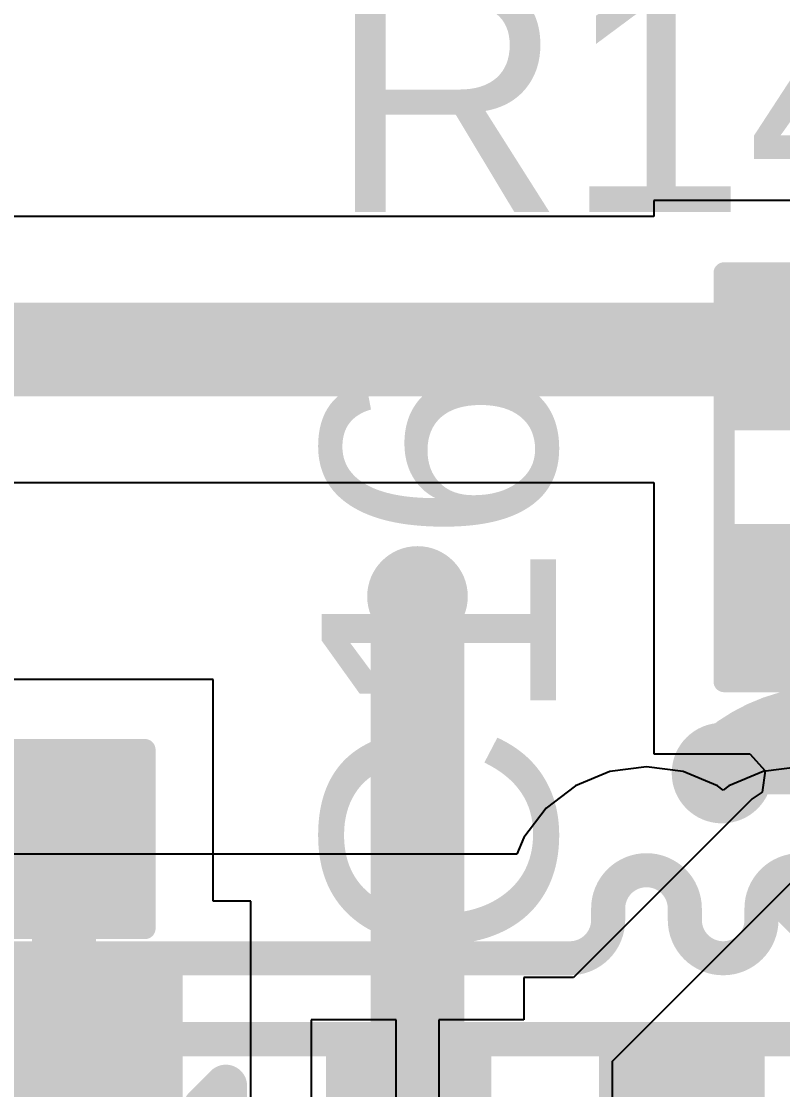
# Model space of a CAD drawing. Header units: millimetres. Extents: x -14 to 145, y 0 to 69.
# Drawn here: x 37.83 to 42.37, y 39.28 to 45.65 of the extents above; entities that cross this region are included whole.
import ezdxf

# ---------------------------------------------------------------- set-up
doc = ezdxf.new("R2010")
doc.units = ezdxf.units.MM
for name, color, linetype in [('BottomLayer', 5, 'Continuous'), ('TopLayer', 1, 'Continuous'), ('TopOverlay', 2, 'Continuous'), ('TopPaste', 8, 'Continuous'), ('TopSolder', 216, 'Continuous'), ('ViaHoleLayer', 16, 'Continuous')]:
    doc.layers.add(name, color=color, linetype=linetype)
doc.styles.add('Arial', font='', dxfattribs={"height": 0.2})
doc.styles.get('Arial').set_extended_font_data('Arial')

# ---------------------------------------------------------------- blocks, each defined once
blk = doc.blocks.new('MC_306_16')
at = {"layer": 'TopLayer'}
for points in [[(-3.39999955, 2.54999871), (-2.09999961, 2.54999871), (-2.09999961, 0.64999997), (-3.39999955, 0.64999997)], [(2.09999961, 2.54999871), (3.39999955, 2.54999871), (3.39999955, 0.64999997), (2.09999961, 0.64999997)], [(-3.39999955, -0.64999997), (-2.09999961, -0.64999997), (-2.09999961, -2.54999871), (-3.39999955, -2.54999871)], [(2.09999961, -0.64999997), (3.39999955, -0.64999997), (3.39999955, -2.54999871), (2.09999961, -2.54999871)]]:
    blk.add_hatch(color=1, dxfattribs=at).paths.add_polyline_path(points)
at = {"layer": 'TopPaste'}
for points in [[(-3.39999955, 2.54999871), (-2.09999961, 2.54999871), (-2.09999961, 0.64999997), (-3.39999955, 0.64999997)], [(2.09999961, 2.54999871), (3.39999955, 2.54999871), (3.39999955, 0.64999997), (2.09999961, 0.64999997)], [(-3.39999955, -0.64999997), (-2.09999961, -0.64999997), (-2.09999961, -2.54999871), (-3.39999955, -2.54999871)], [(2.09999961, -0.64999997), (3.39999955, -0.64999997), (3.39999955, -2.54999871), (2.09999961, -2.54999871)]]:
    blk.add_hatch(color=8, dxfattribs=at).paths.add_polyline_path(points)
at = {"layer": 'TopSolder'}
for points in [[(-3.501599549999999, 2.65159871), (-1.99839961, 2.65159871), (-1.99839961, 0.54839997), (-3.501599549999999, 0.54839997)], [(1.99839961, 2.65159871), (3.501599549999999, 2.65159871), (3.501599549999999, 0.54839997), (1.99839961, 0.54839997)], [(-3.501599549999999, -0.54839997), (-1.99839961, -0.54839997), (-1.99839961, -2.65159871), (-3.501599549999999, -2.65159871)], [(1.99839961, -0.54839997), (3.501599549999999, -0.54839997), (3.501599549999999, -2.65159871), (1.99839961, -2.65159871)]]:
    blk.add_hatch(color=216, dxfattribs=at).paths.add_polyline_path(points)
at = {"layer": 'TopOverlay'}
for points, const_width in [([(1.8796, 1.9558), (-1.9304, 1.9558)], 0.127), ([(-4.064, 1.4732), (-4.064, -1.3716)], 0.127), ([(4.064, 1.4732), (4.064, -1.3716)], 0.127), ([(-3.759199999999999, -1.7018), (-3.759199999999999, -1.9558)], 0.254), ([(-3.6322, -1.8288), (-3.759199999999999, -1.7018)], 0.254), ([(-3.6322, -1.8288), (-3.759199999999999, -1.9558)], 0.254), ([(1.8796, -1.9558), (-1.9304, -1.9558)], 0.127)]:
    blk.add_lwpolyline(points, dxfattribs=dict(at, const_width=const_width))
for points, const_width in [([(-1.96215, 1.9558, 1), (-1.89865, 1.9558, 1)], 0.0635), ([(1.84785, 1.9558, 1), (1.91135, 1.9558, 1)], 0.0635), ([(-4.09575, 1.4732, 1), (-4.032249999999999, 1.4732, 1)], 0.0635), ([(4.032249999999999, 1.4732, 1), (4.09575, 1.4732, 1)], 0.0635), ([(-4.09575, -1.3716, 1), (-4.032249999999999, -1.3716, 1)], 0.0635), ([(4.032249999999999, -1.3716, 1), (4.09575, -1.3716, 1)], 0.0635), ([(-3.8227, -1.7018, 1), (-3.6957, -1.7018, 1)], 0.127), ([(-3.8227, -1.7018, 1), (-3.6957, -1.7018, 1)], 0.127), ([(-3.6957, -1.8288, 1), (-3.5687, -1.8288, 1)], 0.127), ([(-3.6957, -1.8288, 1), (-3.5687, -1.8288, 1)], 0.127), ([(-3.8227, -1.9558, 1), (-3.6957, -1.9558, 1)], 0.127), ([(-3.8227, -1.9558, 1), (-3.6957, -1.9558, 1)], 0.127), ([(-1.96215, -1.9558, 1), (-1.89865, -1.9558, 1)], 0.0635), ([(1.84785, -1.9558, 1), (1.91135, -1.9558, 1)], 0.0635)]:
    blk.add_lwpolyline(points, format="xyb", close=True, dxfattribs=dict(at, const_width=const_width))
blk = doc.blocks.new('48_LQFP__7_7___18')
at = {"layer": 'TopSolder'}
blk.add_hatch(color=216, dxfattribs=at).paths.add_polyline_path([(-2.4883999, 4.96160171), (-2.4883999, 3.53840161), (-3.01159926, 3.53840161), (-3.01159926, 4.96160171)])
blk = doc.blocks.new('R___0603_25')
at = {"layer": 'TopLayer'}
for points in [[(-0.3809999999999999, 0.4445), (-0.3809999999999999, -0.4445), (-1.143, -0.4445), (-1.143, 0.4445)], [(1.143, 0.4445), (1.143, -0.4445), (0.3809999999999999, -0.4445), (0.3809999999999999, 0.4445)]]:
    blk.add_hatch(color=1, dxfattribs=at).paths.add_polyline_path(points)
at = {"layer": 'TopPaste'}
for points in [[(-0.3809999999999999, 0.4445), (-0.3809999999999999, -0.4445), (-1.143, -0.4445), (-1.143, 0.4445)], [(1.143, 0.4445), (1.143, -0.4445), (0.3809999999999999, -0.4445), (0.3809999999999999, 0.4445)]]:
    blk.add_hatch(color=8, dxfattribs=at).paths.add_polyline_path(points)
at = {"layer": 'TopSolder'}
for points in [[(-0.2794, 0.5460999999999999), (-0.2794, -0.5460999999999999), (-1.2446, -0.5460999999999999), (-1.2446, 0.5460999999999999)], [(1.2446, 0.5460999999999999), (1.2446, -0.5460999999999999), (0.2794, -0.5460999999999999), (0.2794, 0.5460999999999999)]]:
    blk.add_hatch(color=216, dxfattribs=at).paths.add_polyline_path(points)
at = {"layer": 'TopOverlay', "const_width": 0.127}
for points in [[(-1.2192, 0.5334), (-1.2192, -0.5334)], [(-1.2192, 0.5334), (1.2192, 0.5334)], [(1.2192, 0.5334), (1.2192, -0.5334)], [(-1.2192, -0.5334), (1.2192, -0.5334)]]:
    blk.add_lwpolyline(points, dxfattribs=at)
at = {"layer": 'TopOverlay', "const_width": 0.0635}
for points in [[(-1.25095, 0.5334, 1), (-1.18745, 0.5334, 1)], [(-1.25095, 0.5334, 1), (-1.18745, 0.5334, 1)], [(1.18745, 0.5334, 1), (1.25095, 0.5334, 1)], [(1.18745, 0.5334, 1), (1.25095, 0.5334, 1)], [(-1.25095, -0.5334, 1), (-1.18745, -0.5334, 1)], [(-1.25095, -0.5334, 1), (-1.18745, -0.5334, 1)], [(1.18745, -0.5334, 1), (1.25095, -0.5334, 1)], [(1.18745, -0.5334, 1), (1.25095, -0.5334, 1)]]:
    blk.add_lwpolyline(points, format="xyb", close=True, dxfattribs=at)
blk = doc.blocks.new('C___0603_51')
at = {"layer": 'TopLayer'}
for points in [[(-0.3809999999999999, 0.4445), (-0.3810000000000001, -0.4445), (-1.143, -0.4445), (-1.143, 0.4445)], [(1.143, 0.4445), (1.143, -0.4445), (0.3809999999999999, -0.4445), (0.3810000000000001, 0.4445)]]:
    blk.add_hatch(color=1, dxfattribs=at).paths.add_polyline_path(points)
at = {"layer": 'TopPaste'}
for points in [[(-0.3809999999999999, 0.4445), (-0.3810000000000001, -0.4445), (-1.143, -0.4445), (-1.143, 0.4445)], [(1.143, 0.4445), (1.143, -0.4445), (0.3809999999999999, -0.4445), (0.3810000000000001, 0.4445)]]:
    blk.add_hatch(color=8, dxfattribs=at).paths.add_polyline_path(points)
at = {"layer": 'TopSolder'}
for points in [[(-0.3210001199999999, 0.5044998799999999), (-0.3210001200000001, -0.50449988), (-1.20299988, -0.5044998799999999), (-1.20299988, 0.50449988)], [(1.20299988, 0.5044998799999999), (1.20299988, -0.50449988), (0.3210001199999999, -0.5044998799999999), (0.3210001200000001, 0.50449988)]]:
    blk.add_hatch(color=216, dxfattribs=at).paths.add_polyline_path(points)
at = {"layer": 'TopOverlay', "const_width": 0.127}
for points in [[(-1.2446, 0.5334), (-0.4571999999999999, 0.5334)], [(-1.2446, -0.5334), (-1.2446, 0.5334)], [(0.4571999999999999, 0.5334), (1.2446, 0.5334)], [(1.2446, -0.5334), (1.2446, 0.5334)], [(-1.2446, -0.5334), (-0.4571999999999999, -0.5334)], [(0.4571999999999999, -0.5334), (1.2446, -0.5334)]]:
    blk.add_lwpolyline(points, dxfattribs=at)
at = {"layer": 'TopOverlay', "const_width": 0.0635}
for points in [[(-1.27635, 0.5334, 1), (-1.21285, 0.5334, 1)], [(-1.27635, 0.5334, 1), (-1.21285, 0.5334, 1)], [(-0.4889499999999999, 0.5334, 1), (-0.42545, 0.5334, 1)], [(0.42545, 0.5334, 1), (0.4889499999999999, 0.5334, 1)], [(1.21285, 0.5334, 1), (1.27635, 0.5334, 1)], [(1.21285, 0.5334, 1), (1.27635, 0.5334, 1)], [(-1.27635, -0.5334, 1), (-1.21285, -0.5334, 1)], [(-1.27635, -0.5334, 1), (-1.21285, -0.5334, 1)], [(-0.4889499999999999, -0.5334, 1), (-0.42545, -0.5334, 1)], [(0.42545, -0.5334, 1), (0.4889499999999999, -0.5334, 1)], [(1.21285, -0.5334, 1), (1.27635, -0.5334, 1)], [(1.21285, -0.5334, 1), (1.27635, -0.5334, 1)]]:
    blk.add_lwpolyline(points, format="xyb", close=True, dxfattribs=at)
blk = doc.blocks.new('C___0603_57')
at = {"layer": 'TopLayer'}
for points in [[(-0.3809999999999999, 0.4445), (-0.3810000000000001, -0.4445), (-1.143, -0.4445), (-1.143, 0.4445)], [(1.143, 0.4445), (1.143, -0.4445), (0.3809999999999999, -0.4445), (0.3810000000000001, 0.4445)]]:
    blk.add_hatch(color=1, dxfattribs=at).paths.add_polyline_path(points)
at = {"layer": 'TopPaste'}
for points in [[(-0.3809999999999999, 0.4445), (-0.3810000000000001, -0.4445), (-1.143, -0.4445), (-1.143, 0.4445)], [(1.143, 0.4445), (1.143, -0.4445), (0.3809999999999999, -0.4445), (0.3810000000000001, 0.4445)]]:
    blk.add_hatch(color=8, dxfattribs=at).paths.add_polyline_path(points)
at = {"layer": 'TopSolder'}
for points in [[(-0.3210001199999999, 0.5044998799999999), (-0.3210001200000001, -0.50449988), (-1.20299988, -0.5044998799999999), (-1.20299988, 0.50449988)], [(1.20299988, 0.5044998799999999), (1.20299988, -0.50449988), (0.3210001199999999, -0.5044998799999999), (0.3210001200000001, 0.50449988)]]:
    blk.add_hatch(color=216, dxfattribs=at).paths.add_polyline_path(points)
at = {"layer": 'TopOverlay', "const_width": 0.127}
for points in [[(-1.2446, 0.5334), (-0.4571999999999999, 0.5334)], [(-1.2446, -0.5334), (-1.2446, 0.5334)], [(0.4571999999999999, 0.5334), (1.2446, 0.5334)], [(1.2446, -0.5334), (1.2446, 0.5334)], [(-1.2446, -0.5334), (-0.4571999999999999, -0.5334)], [(0.4571999999999999, -0.5334), (1.2446, -0.5334)]]:
    blk.add_lwpolyline(points, dxfattribs=at)
at = {"layer": 'TopOverlay', "const_width": 0.0635}
for points in [[(-1.27635, 0.5334, 1), (-1.21285, 0.5334, 1)], [(-1.27635, 0.5334, 1), (-1.21285, 0.5334, 1)], [(-0.4889499999999999, 0.5334, 1), (-0.42545, 0.5334, 1)], [(0.42545, 0.5334, 1), (0.4889499999999999, 0.5334, 1)], [(1.21285, 0.5334, 1), (1.27635, 0.5334, 1)], [(1.21285, 0.5334, 1), (1.27635, 0.5334, 1)], [(-1.27635, -0.5334, 1), (-1.21285, -0.5334, 1)], [(-1.27635, -0.5334, 1), (-1.21285, -0.5334, 1)], [(-0.4889499999999999, -0.5334, 1), (-0.42545, -0.5334, 1)], [(0.42545, -0.5334, 1), (0.4889499999999999, -0.5334, 1)], [(1.21285, -0.5334, 1), (1.27635, -0.5334, 1)], [(1.21285, -0.5334, 1), (1.27635, -0.5334, 1)]]:
    blk.add_lwpolyline(points, format="xyb", close=True, dxfattribs=at)

msp = doc.modelspace()

# ---------------------------------------------------------------- hatches: boundary and pattern name
at = {"layer": 'BottomLayer'}
h = msp.add_hatch(color=5, dxfattribs=at)
edge = h.paths.add_edge_path()
edge.add_arc((40.18873852, 42.21905195999999), 0.2999994, 0, 360)
h = msp.add_hatch(color=5, dxfattribs=at)
edge = h.paths.add_edge_path()
edge.add_arc((42.00483851999999, 41.16495196), 0.2999994, 0, 360)
at = {"layer": 'TopLayer'}
h = msp.add_hatch(color=1, dxfattribs=at)
edge = h.paths.add_edge_path()
edge.add_arc((40.18873852, 42.21905195999999), 0.2999994, 0, 360)
h = msp.add_hatch(color=1, dxfattribs=at)
edge = h.paths.add_edge_path()
edge.add_arc((42.00483851999999, 41.16495196), 0.2999994, 0, 360)
at = {"layer": 'ViaHoleLayer'}
h = msp.add_hatch(color=16, dxfattribs=at)
edge = h.paths.add_edge_path()
edge.add_arc((40.18873852, 42.21905195999999), 0.1499997, 0, 360)
h = msp.add_hatch(color=16, dxfattribs=at)
edge = h.paths.add_edge_path()
edge.add_arc((42.00483851999999, 41.16495196), 0.1499997, 0, 360)

# ---------------------------------------------------------------- linework, layer by layer
at = {"layer": 'BottomLayer'}
for p, q in [((41.5544127, 41.20238647999999), (41.33559932, 41.1735778)), ((41.77322608, 41.1735778), (41.5544127, 41.20238647999999)), ((42.4688127, 41.20238647999999), (42.24999931999999, 41.1735778)), ((41.33559932, 41.1735778), (41.13169574, 41.08912026)), ((41.97712966, 41.08912026), (41.77322608, 41.1735778)), ((42.24999931999999, 41.1735778), (42.04609574, 41.08912026)), ((41.13169574, 41.08912026), (40.95660084, 40.95476442)), ((42.0116127, 41.06266108), (41.97712966, 41.08912026)), ((42.04609574, 41.08912026), (42.0116127, 41.06266108)), ((40.95660084, 40.95476442), (40.822245, 40.77966951999999)), ((40.822245, 40.77966951999999), (40.78162278, 40.68159504)), ((40.78162278, 40.68159504), (37.12293566, 40.68159504))]:
    msp.add_line(p, q, dxfattribs=at)
for points, const_width in [([(42.00483851999999, 41.16495196, -0.198912367379658), (42.6487082, 41.43165196)], 0.508), ([(41.3258127, 40.35695256, -0.9999999999999999), (41.7830127, 40.35695256)], 0.2032), ([(42.2402127, 40.35695256, -0.9999999999999999), (42.69741269999999, 40.35695256)], 0.2032), ([(41.3258127, 40.28865196, -0.4142135623730951), (41.0972127, 40.06005196)], 0.2032), ([(42.2402127, 40.28865196, -0.9999999999999999), (41.7830127, 40.28865196)], 0.2032)]:
    msp.add_lwpolyline(points, format="xyb", dxfattribs=dict(at, const_width=const_width))
for points, const_width in [([(41.87783852, 41.16495196, 1), (42.13183852, 41.16495196, 1)], 0.254), ([(41.2750127, 40.35695256, 1), (41.3766127, 40.35695256, 1)], 0.1016), ([(41.2750127, 40.35695256, 1), (41.3766127, 40.35695256, 1)], 0.1016), ([(41.7322127, 40.35695256, 1), (41.8338127, 40.35695256, 1)], 0.1016), ([(41.7322127, 40.35695256, 1), (41.8338127, 40.35695256, 1)], 0.1016), ([(42.1894127, 40.35695256, 1), (42.2910127, 40.35695256, 1)], 0.1016), ([(42.1894127, 40.35695256, 1), (42.2910127, 40.35695256, 1)], 0.1016), ([(41.2750127, 40.28865196, 1), (41.3766127, 40.28865196, 1)], 0.1016), ([(41.2750127, 40.28865196, 1), (41.3766127, 40.28865196, 1)], 0.1016), ([(41.7322127, 40.28865196, 1), (41.8338127, 40.28865196, 1)], 0.1016), ([(41.7322127, 40.28865196, 1), (41.8338127, 40.28865196, 1)], 0.1016), ([(42.1894127, 40.28865196, 1), (42.2910127, 40.28865196, 1)], 0.1016), ([(42.1894127, 40.28865196, 1), (42.2910127, 40.28865196, 1)], 0.1016), ([(40.9448, 40.06005196, 1), (41.0464, 40.06005196, 1)], 0.1016), ([(40.9448, 40.06005196, 1), (41.0464, 40.06005196, 1)], 0.1016), ([(41.0464127, 40.06005196, 1), (41.1480127, 40.06005196, 1)], 0.1016), ([(41.0464127, 40.06005196, 1), (41.1480127, 40.06005196, 1)], 0.1016)]:
    msp.add_lwpolyline(points, format="xyb", close=True, dxfattribs=dict(at, const_width=const_width))
at = {"layer": 'BottomLayer', "const_width": 0.2032}
for points in [[(41.3258127, 40.28865196), (41.3258127, 40.35695256)], [(41.7830127, 40.28865196), (41.7830127, 40.35695256)], [(42.2402127, 40.28865196), (42.2402127, 40.35695256)], [(37.12293566, 40.06005196), (40.9956, 40.06005196)], [(40.9956, 40.06005196), (41.0972127, 40.06005196)], [(36.92303766, 39.57745196), (45.4427971, 39.57745196)]]:
    msp.add_lwpolyline(points, dxfattribs=at)
at = {"layer": 'TopLayer'}
for p, q in [((42.89412299999999, 44.58125196), (41.59843851999999, 44.58125196)), ((41.59843851999999, 44.58125196), (41.59843851999999, 44.48644646)), ((41.59843851999999, 44.48644646), (31.83213852, 44.48644646)), ((31.83213852, 42.89805746), (41.59843851999999, 42.89805746)), ((41.59843851999999, 42.89805746), (41.59843851999999, 41.27925196)), ((38.96953852, 41.72375196), (37.19153851999999, 41.72375196)), ((38.96953852, 40.40024939999999), (38.96953852, 41.72375196)), ((41.59843851999999, 41.27925196), (42.17119074, 41.27925196)), ((42.17119074, 41.27925196), (42.26308031999999, 41.17849524)), ((42.26308031999999, 41.17849524), (42.2443529, 41.05177209999999)), ((42.2443529, 41.05177209999999), (42.18384756, 41.01134292)), ((42.18384756, 41.01134292), (41.1182566, 39.94575196)), ((41.35119999999999, 39.4462), (42.55009524, 40.64509524)), ((39.19453679999999, 40.40024939999999), (38.96953852, 40.40024939999999)), ((39.19453679999999, 37.71792812), (39.19453679999999, 40.40024939999999)), ((41.1182566, 39.94575196), (40.82373852, 39.94575196)), ((40.82373852, 39.94575196), (40.82373852, 39.69175196)), ((40.06173852, 39.69175196), (39.55373852, 39.69175196)), ((39.55373852, 39.69175196), (39.55373852, 39.12025196)), ((40.06173852, 39.12025196), (40.06173852, 39.69175196)), ((40.82373852, 39.69175196), (40.31573852, 39.69175196)), ((40.31573852, 39.69175196), (40.31573852, 38.99325195999999)), ((41.35119999999999, 38.45985196), (41.35119999999999, 39.4462))]:
    msp.add_line(p, q, dxfattribs=at)
for points, const_width in [([(31.83213852, 43.69225196), (42.55093852, 43.69225196)], 0.5588), ([(40.18873852, 38.99325195999999), (40.18873852, 42.21905195999999)], 0.5588), ([(42.00483851999999, 41.16495196), (42.53125606, 41.16495196)], 0.254), ([(38.08053852, 39.76525194), (38.08053852, 40.77125196)], 0.3809999999999999)]:
    msp.add_lwpolyline(points, dxfattribs=dict(at, const_width=const_width))
for points, const_width in [([(42.41123852, 43.69225196, 1), (42.69063852, 43.69225196, 1)], 0.2794), ([(40.04903852, 42.21905195999999, 1), (40.32843852, 42.21905195999999, 1)], 0.2794), ([(41.94133852, 41.16495196, 1), (42.06833852, 41.16495196, 1)], 0.127), ([(37.98528852, 40.77125196, 1), (38.17578852, 40.77125196, 1)], 0.1905), ([(37.98528852, 39.76525194, 1), (38.17578852, 39.76525194, 1)], 0.1905)]:
    msp.add_lwpolyline(points, format="xyb", close=True, dxfattribs=dict(at, const_width=const_width))

# ---------------------------------------------------------------- block references
for name, p, rotation in [('48_LQFP__7_7___18', (47.88493852, 38.99325195999999), 45), ('R___0603_25', (42.55093852, 42.93025196), 90), ('MC_306_16', (35.28653852, 37.34225196), 180)]:
    msp.add_blockref(name, p, dxfattribs=dict(rotation=rotation))
for name, p in [('C___0603_57', (37.31853852, 40.77125196)), ('C___0603_51', (40.95073852, 38.99325195999999))]:
    msp.add_blockref(name, p)

# ---------------------------------------------------------------- texts
at = {"layer": 'TopOverlay', "style": 'Arial'}
msp.add_text('R14', height=1.397, dxfattribs=at).set_placement((39.65631642, 44.51372606))
msp.add_text('C16', height=1.397, rotation=90, dxfattribs=at).set_placement((41.01400992, 40.04156584))

doc.saveas('drawing.dxf')
